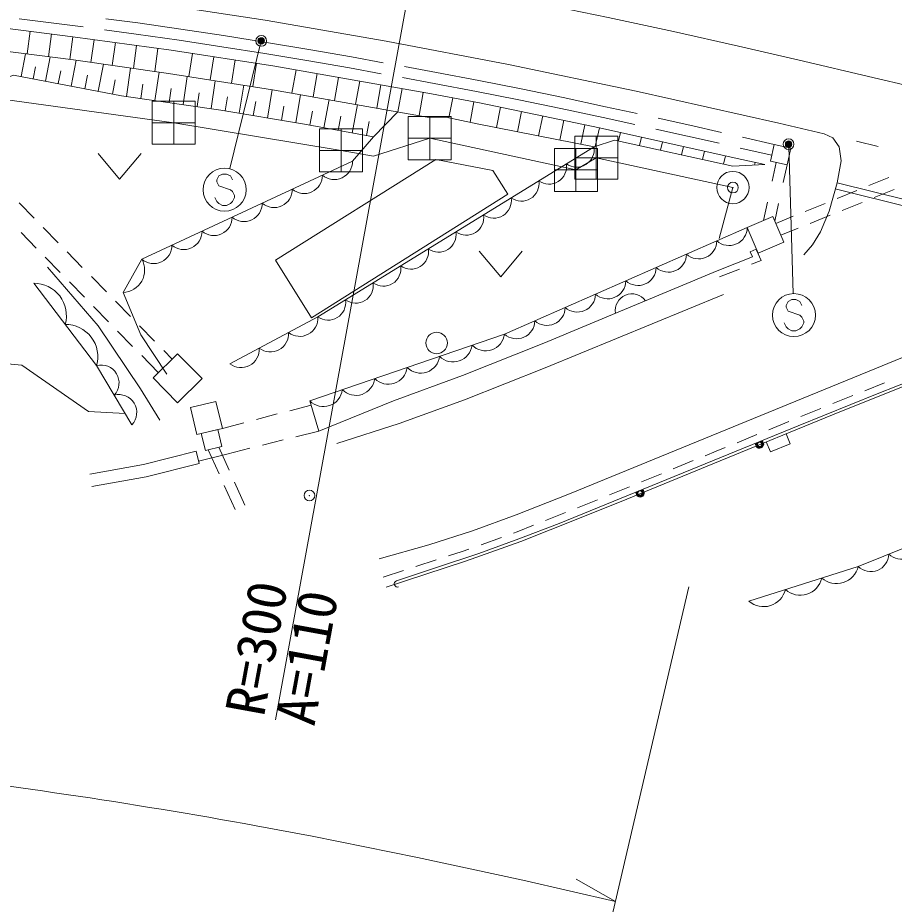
# Model space of a CAD drawing. Units: millimetres, scale not verified. Extents: x 40000 to 680000, y 20000 to 380000.
# Drawn here: x 344224 to 384948, y 260370 to 301544 of the extents above; entities that cross this region are included whole.
import ezdxf
from ezdxf.enums import TextEntityAlignment as Align

# ---------------------------------------------------------------- set-up
doc = ezdxf.new("R2010")
doc.units = ezdxf.units.MM
doc.header["$LTSCALE"] = 1000
doc.header["$PDMODE"] = 32
doc.header["$PDSIZE"] = 500
doc.linetypes.add('CHAIN', pattern=[18.5, 12, -1.5, 3.5, -1.5])
for name, color, linetype, lineweight in [('M-BGD', 7, 'Continuous', 13), ('M-BMK', 2, 'Continuous', 13), ('M-BMK-ROW', 30, 'Continuous', 13), ('M-BMK-SRVR', 3, 'Continuous', 13), ('M-STR-HTXT', 7, 'Continuous', 13), ('M-STR-STRC', 7, 'Continuous', 13)]:
    doc.layers.add(name, color=color, linetype=linetype, lineweight=lineweight)
doc.styles.add('ＭＳ ゴシック', font='')
doc.styles.get('ＭＳ ゴシック').set_extended_font_data('MS Gothic')

msp = doc.modelspace()

# ---------------------------------------------------------------- linework, layer by layer
at = {"layer": 'M-BGD'}
for p, q in [((345782, 301311), (344291, 301490)), ((349802, 301301), (348320, 301498)), ((347260, 301114), (345782, 301311)), ((349730, 300786), (348252, 300983)), ((351801, 301012), (349802, 301301)), ((353789, 300712), (351801, 301012)), ((344795, 300914), (344661, 299861)), ((345787, 300789), (345653, 299734)), ((346778, 300659), (346645, 299607)), ((351725, 300497), (349730, 300786)), ((355782, 300399), (353789, 300712)), ((347769, 300528), (347624, 299470)), ((348760, 300393), (348614, 299328)), ((349750, 300258), (349604, 299187)), ((353710, 300198), (351725, 300497)), ((355699, 299886), (353710, 300198)), ((357752, 300067), (355782, 300399)), ((344381, 298814), (344583, 299871)), ((350741, 300122), (350594, 299046)), ((352347, 299886), (352180, 298807)), ((357664, 299554), (355699, 299886)), ((359724, 299725), (357752, 300067)), ((345508, 298598), (345724, 299725)), ((346708, 298368), (346938, 299568)), ((347968, 298126), (348210, 299386)), ((353335, 299733), (353169, 298653)), ((354323, 299581), (354157, 298500)), ((355312, 299428), (355145, 298346)), ((359633, 299213), (357664, 299554)), ((361207, 299454), (359724, 299725)), ((344945, 298706), (345053, 299269)), ((346108, 298483), (346223, 299083)), ((349280, 297886), (349470, 299206)), ((350601, 297696), (350791, 299017)), ((357157, 299122), (356967, 298044)), ((358142, 298947), (357951, 297870)), ((361113, 298943), (359633, 299213)), ((363673, 299005), (362191, 299275)), ((365640, 298626), (363673, 299005)), ((347338, 298247), (347459, 298877)), ((348623, 298001), (348749, 298656)), ((351913, 297508), (352101, 298819)), ((353210, 297321), (353396, 298618)), ((359127, 298773), (358936, 297696)), ((360111, 298599), (359921, 297522)), ((363577, 298494), (362097, 298764)), ((367610, 298235), (365640, 298626)), ((349940, 297791), (350035, 298452)), ((351257, 297602), (351351, 298258)), ((354510, 297111), (354731, 298410)), ((355828, 296887), (356053, 298205)), ((361096, 298425), (360906, 297348)), ((362081, 298251), (361890, 297174)), ((365540, 298115), (363577, 298494)), ((367508, 297725), (365540, 298115)), ((369564, 297837), (367610, 298235)), ((352561, 297414), (352654, 298063)), ((353861, 297222), (353971, 297872)), ((357138, 296664), (357362, 297974)), ((358450, 296429), (358689, 297740)), ((363066, 298077), (362875, 297000)), ((364434, 297822), (364259, 296899)), ((369457, 297328), (367508, 297725)), ((371537, 297413), (369564, 297837)), ((355169, 296999), (355281, 297658)), ((356483, 296775), (356595, 297430)), ((359767, 296189), (360008, 297507)), ((365417, 297636), (365238, 296691)), ((366658, 297384), (366464, 296444)), ((371427, 296905), (369457, 297328)), ((373007, 297091), (371537, 297413)), ((357794, 296549), (357914, 297204)), ((359108, 296309), (359229, 296968)), ((360751, 296010), (361890, 297174)), ((367637, 297183), (367445, 296250)), ((368617, 296981), (368426, 296056)), ((372895, 296584), (371427, 296905)), ((375454, 296556), (373984, 296878)), ((360426, 296069), (360546, 296728)), ((369596, 296779), (369407, 295862)), ((370576, 296577), (370388, 295668)), ((376925, 296221), (375454, 296556)), ((371247, 296438), (371052, 295565)), ((372223, 296221), (372134, 295823)), ((375341, 296049), (373872, 296370)), ((376811, 295714), (375341, 296049)), ((373199, 296003), (373110, 295606)), ((374175, 295786), (374087, 295389)), ((379372, 295664), (377900, 295999)), ((347956, 295242), (348956, 294042)), ((348956, 294042), (349956, 295242)), ((375151, 295569), (375063, 295172)), ((376127, 295351), (376039, 294955)), ((379256, 295157), (377786, 295492)), ((366297, 294449), (363642, 294965)), ((377103, 295134), (377015, 294738)), ((378489, 294822), (378460, 294695)), ((379273, 293960), (379464, 294820)), ((366297, 294449), (366993, 293343)), ((379790, 293891), (379971, 294705)), ((383771, 293747), (384698, 294122)), ((382288, 293146), (383215, 293521)), ((384009, 293195), (384936, 293570)), ((344286, 292949), (344986, 292235)), ((378866, 292124), (379056, 292984)), ((379393, 292102), (379574, 292915)), ((380805, 292546), (381732, 292921)), ((382526, 292595), (383453, 292970)), ((381042, 291995), (381969, 292370)), ((379440, 291993), (380249, 292321)), ((344384, 291563), (345084, 290849)), ((345406, 291806), (346106, 291092)), ((379676, 291441), (380486, 291769)), ((365663, 290705), (366663, 289505)), ((366663, 289505), (367663, 290705)), ((378259, 290673), (378534, 290792)), ((378760, 290270), (378554, 290747)), ((345504, 290420), (346204, 289706)), ((346526, 290664), (347226, 289949)), ((376825, 289504), (377755, 289872)), ((378312, 290093), (378760, 290270)), ((347646, 289521), (348346, 288807)), ((346624, 289278), (347324, 288563)), ((348766, 288378), (349466, 287664)), ((347744, 288135), (348444, 287421)), ((348864, 286992), (349564, 286278)), ((349886, 287236), (350586, 286522)), ((349984, 285850), (350757, 285061)), ((351006, 286093), (351400, 285692)), ((383573, 284216), (384501, 284588)), ((358215, 282345), (357799, 283749)), ((382089, 283620), (383017, 283992)), ((357857, 283554), (356859, 283292)), ((380607, 283016), (381533, 283394)), ((356279, 283140), (355312, 282886)), ((354731, 282733), (353734, 282471)), ((379126, 282411), (380052, 282789)), ((357143, 282078), (358215, 282345)), ((377645, 281806), (378570, 282184)), ((380118, 281757), (379929, 282220)), ((355591, 281691), (356561, 281933)), ((379003, 281842), (379192, 281379)), ((379192, 281379), (380118, 281757)), ((352656, 280848), (352513, 281410)), ((352630, 280950), (353937, 281279)), ((353079, 281479), (353577, 280367)), ((353573, 281598), (354052, 280529)), ((353937, 281279), (355009, 281546)), ((376164, 281200), (376676, 281410)), ((376676, 281410), (377089, 281579)), ((374683, 280594), (375608, 280973)), ((373202, 279987), (374128, 280366)), ((353822, 279820), (354319, 278708)), ((354297, 279981), (354776, 278912)), ((371720, 279384), (372340, 279635)), ((372340, 279635), (372647, 279760)), ((370236, 278786), (371164, 279160)), ((368750, 278194), (369679, 278564)), ((367426, 277667), (368193, 277972)), ((367261, 277608), (367426, 277667)), ((365755, 277070), (366696, 277406)), ((364241, 276550), (364880, 276757)), ((364880, 276757), (365189, 276868)), ((362720, 276056), (363671, 276365)), ((361198, 275561), (362149, 275870))]:
    msp.add_line(p, q, dxfattribs=at)
for points in [[(338465, 301730), (341818, 301291), (346778, 300663), (351359, 300038), (356172, 299296), (363452, 298009), (365679, 297586), (371247, 296438), (377513, 295043), (378937, 294720)], [(338913, 300608), (341689, 300242), (346809, 299586), (351224, 298956), (356066, 298203), (363254, 296933), (364112, 296930), (365576, 296619), (370999, 295547), (371952, 295863), (377443, 294643), (378937, 294720)], [(339051, 297969), (342448, 298305), (344033, 298880), (349049, 297919), (353663, 297256), (357555, 296593), (360751, 296010), (359779, 294886)], [(354082, 285473), (358169, 287648), (370999, 295547)], [(349118, 288787), (349989, 290333), (359779, 294886)], [(366993, 293343), (357877, 287607), (356196, 290279), (363642, 294965)], [(357799, 283749), (366837, 286853), (378116, 291804)], [(378259, 290673), (378361, 290435), (376714, 289783)], [(345615, 289954), (347964, 287241), (349922, 284307), (350829, 282859)], [(376714, 289783), (368669, 286431), (364885, 284933), (361686, 283759), (358215, 282345)], [(349532, 282643), (347890, 285390), (344971, 289212)], [(351147, 284986), (349951, 286820), (349118, 288787)], [(361346, 275105), (365035, 276303), (367595, 277218), (370320, 278302), (372521, 279190), (376858, 280965), (382074, 283097), (385823, 284602), (389111, 285778)], [(349223, 283161), (347507, 283259), (344415, 285408), (340963, 285729)], [(378198, 274448), (383274, 276054), (398929, 282357)], [(352513, 281410), (350073, 280791), (347574, 280349)], [(352656, 280848), (350194, 280223), (347675, 279778)]]:
    msp.add_lwpolyline(points, dxfattribs=at)
for points in [[(379971, 294705), (379193, 294882), (379371, 295660), (380148, 295482)], [(378623, 290616), (378116, 291804), (379304, 292311), (379812, 291123)], [(351651, 283659), (350510, 284814), (351647, 285939), (352789, 284784)], [(353734, 282471), (352551, 282190), (352253, 283442), (353436, 283723)], [(353711, 281632), (352941, 281445), (352752, 282227), (353522, 282413)]]:
    msp.add_lwpolyline(points, close=True, dxfattribs=at)
msp.add_circle((363685, 286438), 500, dxfattribs=at)
for centre, radius, start, end in [((370191, 295423), 818, 234.4746, 8.7657), ((358934, 294874), 845, 229.0286, 0.856), ((368908, 294633), 818, 234.4746, 8.7657), ((357536, 294223), 845, 229.0286, 0.856), ((356137, 293573), 845, 229.0286, 0.856), ((367625, 293843), 818, 234.4746, 8.7657), ((366342, 293053), 818, 234.4746, 8.7657), ((354739, 292922), 845, 229.0286, 0.856), ((365059, 292263), 818, 234.4746, 8.7657), ((353340, 292272), 845, 229.0286, 0.856), ((351941, 291621), 845, 229.0286, 0.856), ((363776, 291473), 818, 234.4746, 8.7657), ((377273, 291808), 843, 227.6933, 359.7019), ((375863, 291189), 843, 227.6933, 359.7019), ((350543, 290971), 845, 229.0286, 0.856), ((362493, 290683), 818, 234.4746, 8.7657), ((349085, 289824), 1037, 271.8163, 29.4202), ((374453, 290570), 843, 227.6933, 359.7019), ((361210, 289893), 818, 234.4746, 8.7657), ((373044, 289952), 843, 227.6933, 359.7019), ((344982, 287707), 1505, 344.3276, 90.4106), ((359927, 289103), 818, 234.4746, 8.7657), ((371634, 289333), 843, 227.6933, 359.7019), ((370224, 288714), 843, 227.6933, 359.7019), ((372757, 287952), 769, 35.2979, 189.9372), ((358644, 288313), 818, 234.4746, 8.7657), ((368814, 288095), 843, 227.6933, 359.7019), ((357326, 287590), 845, 232.1404, 3.9101), ((367404, 287476), 843, 227.6933, 359.7019), ((346441, 285796), 1505, 344.3276, 90.4106), ((355964, 286865), 845, 232.1404, 3.9101), ((365959, 286958), 884, 224.706, 353.2042), ((354601, 286140), 845, 232.1404, 3.9101), ((364453, 286440), 884, 224.706, 353.2042), ((362946, 285923), 884, 224.706, 353.2042), ((348100, 284583), 833, 317.145, 104.6209), ((361440, 285406), 884, 224.706, 353.2042), ((359934, 284888), 884, 224.706, 353.2042), ((358427, 284371), 884, 224.706, 353.2042), ((348921, 283210), 833, 317.145, 104.6209), ((385282, 277228), 838, 225.7338, 358.1214), ((383859, 276655), 838, 225.7338, 358.1214), ((382266, 276299), 1037, 228.7553, 346.3691), ((380574, 275763), 1037, 228.7553, 346.3691), ((378882, 275228), 1037, 228.7553, 346.3691)]:
    msp.add_arc(centre, radius, start, end, dxfattribs=at)
at = {"layer": 'M-BMK', "linetype": 'CHAIN'}
msp.add_lwpolyline([(401795, 294345), (398791, 295105), (395787, 295863), (392781, 296615), (389774, 297361), (386764, 298097), (383752, 298822), (380736, 299532), (377716, 300225), (374691, 300899), (371663, 301551), (368629, 302179), (365589, 302781), (362544, 303354), (362491, 303364)], dxfattribs=at)
at = {"layer": 'M-BMK-ROW'}
for p, q in [((350476, 295669), (350476, 297669)), ((350476, 297669), (352476, 297669)), ((351476, 297669), (351476, 295669)), ((352476, 297669), (352476, 295669)), ((362369, 294951), (362369, 296951)), ((362369, 296951), (364369, 296951)), ((363369, 296951), (363369, 294951)), ((364369, 296951), (364369, 294951)), ((350476, 296669), (352476, 296669)), ((358247, 294384), (358247, 296384)), ((358247, 296384), (360247, 296384)), ((359247, 296384), (359247, 294384)), ((360247, 296384), (360247, 294384)), ((370101, 294042), (370101, 296042)), ((370101, 296042), (372101, 296042)), ((371101, 296042), (371101, 294042)), ((372101, 296042), (372101, 294042)), ((352476, 295669), (350476, 295669)), ((362369, 295951), (364369, 295951)), ((358247, 295384), (360247, 295384)), ((369158, 293474), (369158, 295474)), ((369158, 295474), (371158, 295474)), ((370158, 295474), (370158, 293474)), ((371158, 295474), (371158, 293474)), ((364369, 294951), (362369, 294951)), ((370101, 295042), (372101, 295042)), ((369158, 294474), (371158, 294474)), ((360247, 294384), (358247, 294384)), ((372101, 294042), (370101, 294042)), ((371158, 293474), (369158, 293474))]:
    msp.add_line(p, q, dxfattribs=at)
msp.add_lwpolyline([(376810, 291294), (377452, 293658), (371101, 295042), (370158, 294474), (363369, 295951), (360755, 295119), (359247, 295384), (351476, 296669), (343163, 297811), (341244, 296932), (335435, 297497), (334796, 295970), (325246, 296887), (320332, 297282), (312881, 297868), (300571, 298839), (280639, 300427), (280545, 299539), (268924, 300493), (263318, 302438), (260685, 303847), (249407, 304663)], dxfattribs=at)
msp.add_circle((377452, 293658), 750, dxfattribs=at)
msp.add_point((377452, 293658), dxfattribs=at)
at = {"layer": 'M-BMK-SRVR', "color": 171}
msp.add_point((357778, 279354), dxfattribs=at)
at = {"layer": 'M-STR-HTXT'}
for p, q in [((362491, 303364), (356199, 268934)), ((355539, 300467), (354077, 294537)), ((380056, 295561), (380257, 288733)), ((375399, 275108), (371764, 259526)), ((371991, 260500), (370175, 261531))]:
    msp.add_line(p, q, dxfattribs=at)
msp.add_lwpolyline([(371991, 260500), (367688, 261484), (362801, 262540), (357899, 263526), (355300, 264015)], dxfattribs=at)
for centre, radius in [((355539, 300467), 150), ((355539, 300467), 120), ((355539, 300467), 90), ((355539, 300467), 60), ((355539, 300467), 30), ((355539, 300467), 20), ((380039, 295672), 150), ((380039, 295672), 120), ((380039, 295672), 90), ((380039, 295672), 60), ((380039, 295672), 30), ((380039, 295672), 20)]:
    msp.add_circle(centre, radius, dxfattribs=at)
msp.add_arc((308561, 8251), 260000, 79.6439, 83.58403, dxfattribs=at)
for p in [(355539, 300467), (380039, 295672)]:
    msp.add_point(p, dxfattribs=at)
at = {"layer": 'M-STR-STRC'}
for p, q in [((384194, 295565), (383200, 295804)), ((353563, 294194), (353472, 294012)), ((353472, 294012), (353472, 293922)), ((353745, 294285), (353563, 294194)), ((353927, 294285), (353745, 294285)), ((354109, 294194), (353927, 294285)), ((354199, 294012), (354109, 294194)), ((353472, 293922), (353563, 293740)), ((353563, 293740), (354109, 293558)), ((382210, 293594), (387158, 292365)), ((353472, 293012), (353381, 293194)), ((354109, 293558), (354199, 293467)), ((354199, 293467), (354290, 293285)), ((354290, 293194), (354199, 293012)), ((354290, 293285), (354290, 293194)), ((353563, 292922), (353472, 293012)), ((353745, 292831), (353563, 292922)), ((353927, 292831), (353745, 292831)), ((354109, 292922), (353927, 292831)), ((354199, 293012), (354109, 292922)), ((380013, 288368), (379922, 288186)), ((380195, 288459), (380013, 288368)), ((380377, 288459), (380195, 288459)), ((380559, 288368), (380377, 288459)), ((380650, 288186), (380559, 288368)), ((379922, 288186), (379922, 288096)), ((379922, 288096), (380013, 287914)), ((380013, 287914), (380559, 287732)), ((380559, 287732), (380650, 287641)), ((380650, 287641), (380741, 287459)), ((380741, 287459), (380741, 287368)), ((379922, 287186), (379831, 287368)), ((380013, 287096), (379922, 287186)), ((380195, 287005), (380013, 287096)), ((380377, 287005), (380195, 287005)), ((380559, 287096), (380377, 287005)), ((380650, 287186), (380559, 287096)), ((380741, 287368), (380650, 287186))]:
    msp.add_line(p, q, dxfattribs=at)
for points in [[(326905, 304722), (332697, 304246), (338733, 303685), (344163, 303056), (349678, 302343), (355726, 301431), (361346, 300450), (367024, 299372), (372958, 298136), (379581, 296653), (381684, 296159), (382101, 295959), (382385, 295541), (382480, 294899), (382292, 293883), (381917, 292555), (381524, 291607), (381150, 290992), (380742, 290527)], [(382292, 293883), (387230, 292656), (387158, 292365)], [(361011, 276421), (363319, 277061), (365356, 277712), (367389, 278458), (369860, 279433), (389948, 287659), (398221, 291028), (399274, 291398), (400137, 291531), (400938, 291448), (401683, 291276), (441404, 281229), (447055, 279765), (450689, 278763), (454436, 277646), (458524, 276297), (463028, 274712), (467765, 272927), (474216, 270440)], [(361822, 275395), (363727, 276019), (365641, 276665), (367513, 277340), (369382, 278052), (380489, 282591), (384153, 284076), (386050, 284812), (399185, 289603)], [(377018, 288683), (368725, 285278), (364977, 283793), (361942, 282694), (359048, 281768)]]:
    msp.add_lwpolyline(points, dxfattribs=at)
for centre, radius in [((353836, 293558), 1000), ((380286, 287732), 1000), ((378695, 281736), 112), ((378695, 281736), 100), ((373141, 279466), 112), ((373141, 279466), 100)]:
    msp.add_circle(centre, radius, dxfattribs=at)
for centre, radius, start, end in [((378695, 281736), 188, 165.3586, 59.0984), ((378695, 281736), 150, 153.6381, 70.8188), ((373141, 279466), 188, 165.3586, 59.0984), ((373141, 279466), 150, 153.6381, 70.8188), ((361869, 275252), 150, 108.1502, 288.1502)]:
    msp.add_arc(centre, radius, start, end, dxfattribs=at)

# ---------------------------------------------------------------- texts
at = {"layer": 'M-STR-HTXT', "style": 'ＭＳ ゴシック'}
msp.add_text('R=300', height=1833, rotation=79.644, dxfattribs=at).set_placement((356199, 268934), align=Align.BOTTOM_LEFT)
msp.add_text('A=110', height=1833, rotation=79.644, dxfattribs=at).set_placement((356199, 268934), align=Align.TOP_LEFT)

doc.saveas('drawing.dxf')
